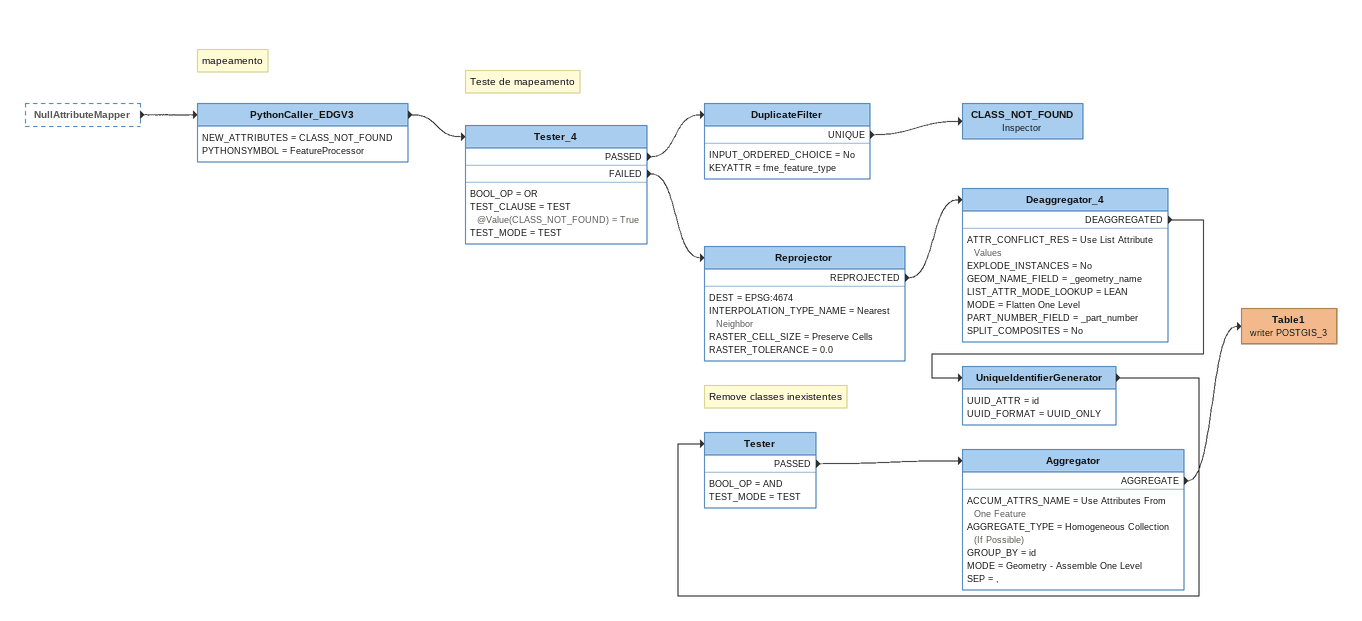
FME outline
NullAttributeMapper [outside]
    -> PythonCaller_EDGV3
Note: mapeamento
PythonCaller_EDGV3
    NEW_ATTRIBUTES = CLASS_NOT_FOUND
    PYTHONSYMBOL = FeatureProcessor
    -> Tester_4
Note: Teste de mapeamento
Tester_4
    BOOL_OP = OR
    TEST_CLAUSE = TEST @Value(CLASS_NOT_FOUND) = True
    TEST_MODE = TEST
    PASSED -> DuplicateFilter
    FAILED -> Reprojector
DuplicateFilter
    INPUT_ORDERED_CHOICE = No
    KEYATTR = fme_feature_type
    UNIQUE -> CLASS_NOT_FOUND
CLASS_NOT_FOUND: Inspector
Reprojector
    DEST = EPSG:4674
    INTERPOLATION_TYPE_NAME = Nearest Neighbor
    RASTER_CELL_SIZE = Preserve Cells
    RASTER_TOLERANCE = 0.0
    REPROJECTED -> Deaggregator_4
Deaggregator_4
    ATTR_CONFLICT_RES = Use List Attribute Values
    EXPLODE_INSTANCES = No
    GEOM_NAME_FIELD = _geometry_name
    LIST_ATTR_MODE_LOOKUP = LEAN
    MODE = Flatten One Level
    PART_NUMBER_FIELD = _part_number
    SPLIT_COMPOSITES = No
    DEAGGREGATED -> UniqueIdentifierGenerator
UniqueIdentifierGenerator
    UUID_ATTR = id
    UUID_FORMAT = UUID_ONLY
    -> Tester
Note: Remove classes inexistentes
Tester
    BOOL_OP = AND
    TEST_MODE = TEST
    PASSED -> Aggregator
Aggregator
    ACCUM_ATTRS_NAME = Use Attributes From One Feature
    AGGREGATE_TYPE = Homogeneous Collection (If Possible)
    GROUP_BY = id
    MODE = Geometry - Assemble One Level
    SEP = ,
    AGGREGATE -> Table1 (writer POSTGIS_3)
Table1 (writer POSTGIS_3)
